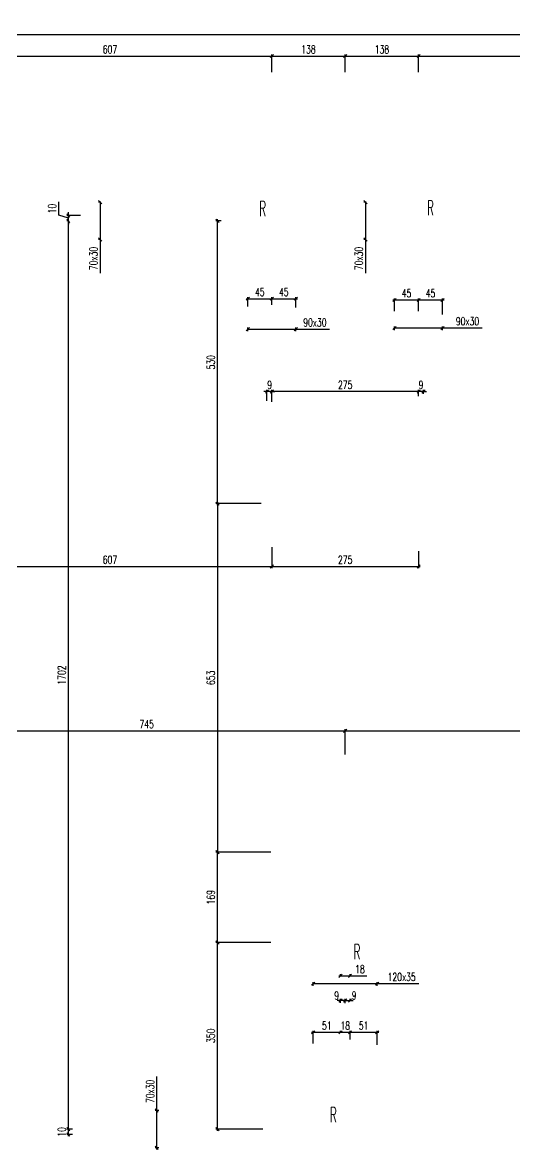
# Model space of a CAD drawing. Extents: x 307 to 786, y -197 to -94.
# Drawn here: x 354.53 to 363.76, y -119.33 to -98.21 of the extents above; entities that cross this region are included whole.
import ezdxf

# ---------------------------------------------------------------- set-up
doc = ezdxf.new("R2010")
doc.units = 0
doc.header["$LTSCALE"] = 0.5
doc.header["$MEASUREMENT"] = 0
doc.layers.get('DEFPOINTS').update_dxf_attribs({"linetype": 'CONTINUOUS'})
doc.layers.add('COTATION', color=7, linetype='CONTINUOUS')
doc.layers.add('REPERE-RAID', color=4, linetype='CONTINUOUS')
doc.styles.add('ROMANS8', font='romans.shx', dxfattribs={"width": 0.7})
doc.styles.get("Standard").update_dxf_attribs({"font": 'txt.shx'})
doc.dimstyles.new('COT50 cm', dxfattribs={"dimtxt": 0.15, "dimasz": 0.06, "dimexe": 0.03, "dimexo": 0.1, "dimgap": 0.05, "dimtad": 1, "dimdec": 0, "dimlfac": 100, "dimzin": 0, "dimdsep": 46, "dimtxsty": 'ROMANS8', "dimblk1": 'OBLIQUE', "dimblk2": 'OBLIQUE', "dimsah": 1, "dimcen": 0.03, "dimdle": 0.03, "dimclrt": 1, "dimadec": 0, "dimazin": 0, "dimtfac": 1, "dimtdec": 0, "dimtmove": 0, "dimatfit": 3, "dimfxl": 1, "dimfxlon": 1, "dimtolj": 1, "dimtzin": 0, "dimlwd": -1, "dimlwe": -1, "dimarcsym": 0})

# ---------------------------------------------------------------- blocks, each defined once
blk = doc.blocks.new('_Oblique')
at = {"layer": 'COTATION', "color": 0, "lineweight": -2}
blk.add_line((-0.5, -0.5), (0.5, 0.5), dxfattribs=at)
blk = doc.blocks.new('*D14')
at = {"layer": 'COTATION', "color": 0, "transparency": 16777216}
for p, q in [((353.106, -98.838), (359.236, -98.838)), ((353.136, -99.138), (353.136, -98.808)), ((359.206, -99.138), (359.206, -98.808))]:
    blk.add_line(p, q, dxfattribs=at)
at = {"layer": 'DEFPOINTS', "color": 0, "transparency": 16777216}
for p in [(359.206, -98.838), (353.136, -99.296), (359.206, -99.88)]:
    blk.add_point(p, dxfattribs=at)
at = {"layer": 'COTATION', "color": 0, "transparency": 16777216, "xscale": 0.06, "yscale": 0.06, "zscale": 0.06, "rotation": 180}
blk.add_blockref('_Oblique', (353.136, -98.838), dxfattribs=at)
at = {"layer": 'COTATION', "color": 0, "transparency": 16777216, "xscale": 0.06, "yscale": 0.06, "zscale": 0.06}
blk.add_blockref('_Oblique', (359.206, -98.838), dxfattribs=at)
at = {"layer": 'COTATION', "color": 1, "transparency": 16777216, "insert": (356.171, -98.713), "char_height": 0.15, "attachment_point": 5, "style": 'ROMANS8', "bg_fill": 3, "box_fill_scale": 1.25, "bg_fill_color": 256, "bg_fill_true_color": 13158600, "bg_fill_transparency": 0}
blk.add_mtext('\\A1;607', dxfattribs=at)
blk = doc.blocks.new('*D15')
at = {"layer": 'COTATION', "color": 0, "transparency": 16777216}
for p, q in [((359.176, -98.838), (360.613, -98.838)), ((359.206, -99.138), (359.206, -98.808)), ((360.583, -99.138), (360.583, -98.808))]:
    blk.add_line(p, q, dxfattribs=at)
at = {"layer": 'DEFPOINTS', "color": 0, "transparency": 16777216}
for p in [(360.583, -98.838), (359.206, -99.88), (360.583, -99.876)]:
    blk.add_point(p, dxfattribs=at)
at = {"layer": 'COTATION', "color": 0, "transparency": 16777216, "xscale": 0.06, "yscale": 0.06, "zscale": 0.06, "rotation": 180}
blk.add_blockref('_Oblique', (359.206, -98.838), dxfattribs=at)
at = {"layer": 'COTATION', "color": 0, "transparency": 16777216, "xscale": 0.06, "yscale": 0.06, "zscale": 0.06}
blk.add_blockref('_Oblique', (360.583, -98.838), dxfattribs=at)
at = {"layer": 'COTATION', "color": 1, "transparency": 16777216, "insert": (359.894, -98.713), "char_height": 0.15, "attachment_point": 5, "style": 'ROMANS8', "bg_fill": 3, "box_fill_scale": 1.25, "bg_fill_color": 256, "bg_fill_true_color": 13158600, "bg_fill_transparency": 0}
blk.add_mtext('\\A1;138', dxfattribs=at)
blk = doc.blocks.new('*D16')
at = {"layer": 'COTATION', "color": 0, "transparency": 16777216}
for p, q in [((360.553, -98.838), (361.99, -98.838)), ((360.583, -99.138), (360.583, -98.808)), ((361.96, -99.138), (361.96, -98.808))]:
    blk.add_line(p, q, dxfattribs=at)
at = {"layer": 'DEFPOINTS', "color": 0, "transparency": 16777216}
for p in [(361.96, -98.838), (360.583, -99.876), (361.96, -99.796)]:
    blk.add_point(p, dxfattribs=at)
at = {"layer": 'COTATION', "color": 0, "transparency": 16777216, "xscale": 0.06, "yscale": 0.06, "zscale": 0.06, "rotation": 180}
blk.add_blockref('_Oblique', (360.583, -98.838), dxfattribs=at)
at = {"layer": 'COTATION', "color": 0, "transparency": 16777216, "xscale": 0.06, "yscale": 0.06, "zscale": 0.06}
blk.add_blockref('_Oblique', (361.96, -98.838), dxfattribs=at)
at = {"layer": 'COTATION', "color": 1, "transparency": 16777216, "insert": (361.271, -98.713), "char_height": 0.15, "attachment_point": 5, "style": 'ROMANS8', "bg_fill": 3, "box_fill_scale": 1.25, "bg_fill_color": 256, "bg_fill_true_color": 13158600, "bg_fill_transparency": 0}
blk.add_mtext('\\A1;138', dxfattribs=at)
blk = doc.blocks.new('*D17')
at = {"layer": 'COTATION', "color": 0, "transparency": 16777216}
for p, q in [((361.93, -98.838), (368.063, -98.838)), ((361.96, -99.138), (361.96, -98.808)), ((368.033, -99.138), (368.033, -98.808))]:
    blk.add_line(p, q, dxfattribs=at)
at = {"layer": 'DEFPOINTS', "color": 0, "transparency": 16777216}
for p in [(368.033, -98.838), (368.033, -99.599), (361.96, -99.796)]:
    blk.add_point(p, dxfattribs=at)
at = {"layer": 'COTATION', "color": 0, "transparency": 16777216, "xscale": 0.06, "yscale": 0.06, "zscale": 0.06, "rotation": 180}
blk.add_blockref('_Oblique', (361.96, -98.838), dxfattribs=at)
at = {"layer": 'COTATION', "color": 0, "transparency": 16777216, "xscale": 0.06, "yscale": 0.06, "zscale": 0.06}
blk.add_blockref('_Oblique', (368.033, -98.838), dxfattribs=at)
at = {"layer": 'COTATION', "color": 1, "transparency": 16777216, "insert": (364.996, -98.713), "char_height": 0.15, "attachment_point": 5, "style": 'ROMANS8', "bg_fill": 3, "box_fill_scale": 1.25, "bg_fill_color": 256, "bg_fill_true_color": 13158600, "bg_fill_transparency": 0}
blk.add_mtext('\\A1;607', dxfattribs=at)
blk = doc.blocks.new('*D40')
at = {"layer": 'COTATION', "color": 0, "transparency": 16777216}
for p, q in [((359.188, -115.452), (358.158, -115.452)), ((358.188, -118.982), (358.188, -115.422)), ((359.038, -118.952), (358.158, -118.952))]:
    blk.add_line(p, q, dxfattribs=at)
at = {"layer": 'DEFPOINTS', "color": 0, "transparency": 16777216}
for p in [(358.188, -115.452), (360.039, -115.452), (359.138, -118.952)]:
    blk.add_point(p, dxfattribs=at)
at = {"layer": 'COTATION', "color": 0, "transparency": 16777216, "xscale": 0.06, "yscale": 0.06, "zscale": 0.06}
for p, rotation in [((358.188, -115.452), 90), ((358.188, -118.952), 270)]:
    blk.add_blockref('_Oblique', p, dxfattribs=dict(at, rotation=rotation))
at = {"layer": 'COTATION', "color": 1, "transparency": 16777216, "insert": (358.063, -117.202), "char_height": 0.15, "attachment_point": 5, "rotation": 90, "style": 'ROMANS8'}
blk.add_mtext('\\A1;350', dxfattribs=at)
blk = doc.blocks.new('*D41')
at = {"layer": 'COTATION', "color": 0, "transparency": 16777216}
for p, q in [((359.096, -113.758), (358.158, -113.758)), ((358.188, -115.482), (358.188, -113.728)), ((359.188, -115.452), (358.158, -115.452))]:
    blk.add_line(p, q, dxfattribs=at)
at = {"layer": 'DEFPOINTS', "color": 0, "transparency": 16777216}
for p in [(358.188, -113.758), (359.196, -113.758), (360.039, -115.452)]:
    blk.add_point(p, dxfattribs=at)
at = {"layer": 'COTATION', "color": 0, "transparency": 16777216, "xscale": 0.06, "yscale": 0.06, "zscale": 0.06}
for p, rotation in [((358.188, -113.758), 90), ((358.188, -115.452), 270)]:
    blk.add_blockref('_Oblique', p, dxfattribs=dict(at, rotation=rotation))
at = {"layer": 'COTATION', "color": 1, "transparency": 16777216, "insert": (358.063, -114.605), "char_height": 0.15, "attachment_point": 5, "rotation": 90, "style": 'ROMANS8'}
blk.add_mtext('\\A1;169', dxfattribs=at)
blk = doc.blocks.new('*D42')
at = {"layer": 'COTATION', "color": 0, "transparency": 16777216}
for p, q in [((358.257, -101.927), (358.158, -101.927)), ((358.188, -107.257), (358.188, -101.897)), ((359.006, -107.227), (358.158, -107.227))]:
    blk.add_line(p, q, dxfattribs=at)
at = {"layer": 'DEFPOINTS', "color": 0, "transparency": 16777216}
for p in [(358.188, -101.927), (358.357, -101.927), (359.106, -107.227)]:
    blk.add_point(p, dxfattribs=at)
at = {"layer": 'COTATION', "color": 0, "transparency": 16777216, "xscale": 0.06, "yscale": 0.06, "zscale": 0.06}
for p, rotation in [((358.188, -101.927), 90), ((358.188, -107.227), 270)]:
    blk.add_blockref('_Oblique', p, dxfattribs=dict(at, rotation=rotation))
at = {"layer": 'COTATION', "color": 1, "transparency": 16777216, "insert": (358.063, -104.577), "char_height": 0.15, "attachment_point": 5, "rotation": 90, "style": 'ROMANS8'}
blk.add_mtext('\\A1;530', dxfattribs=at)
blk = doc.blocks.new('*D155')
at = {"layer": 'COTATION', "color": 0, "transparency": 16777216}
for p, q in [((358.846, -107.227), (358.158, -107.227)), ((358.188, -107.197), (358.188, -113.788)), ((359.188, -113.758), (358.158, -113.758))]:
    blk.add_line(p, q, dxfattribs=at)
at = {"layer": 'DEFPOINTS', "color": 0, "transparency": 16777216}
for p in [(358.946, -107.227), (358.188, -113.758), (360.458, -113.758)]:
    blk.add_point(p, dxfattribs=at)
at = {"layer": 'COTATION', "color": 0, "transparency": 16777216, "xscale": 0.06, "yscale": 0.06, "zscale": 0.06}
for p, rotation in [((358.188, -107.227), 90), ((358.188, -113.758), 270)]:
    blk.add_blockref('_Oblique', p, dxfattribs=dict(at, rotation=rotation))
at = {"layer": 'COTATION', "color": 1, "transparency": 16777216, "insert": (358.063, -110.493), "char_height": 0.15, "attachment_point": 5, "rotation": 90, "style": 'ROMANS8'}
blk.add_mtext('\\A1;653', dxfattribs=at)
blk = doc.blocks.new('*D157')
at = {"layer": 'COTATION', "color": 0, "transparency": 16777216}
for p, q in [((359.983, -116.264), (359.983, -116.194)), ((359.983, -116.224), (361.213, -116.224)), ((361.183, -116.264), (361.183, -116.194)), ((361.183, -116.224), (361.961, -116.224))]:
    blk.add_line(p, q, dxfattribs=at)
at = {"layer": 'DEFPOINTS', "color": 0, "transparency": 16777216}
for p in [(359.983, -116.224), (361.183, -116.573), (359.983, -116.713)]:
    blk.add_point(p, dxfattribs=at)
at = {"layer": 'COTATION', "color": 0, "transparency": 16777216, "xscale": 0.06, "yscale": 0.06, "zscale": 0.06, "rotation": 180}
blk.add_blockref('_Oblique', (359.983, -116.224), dxfattribs=at)
at = {"layer": 'COTATION', "color": 0, "transparency": 16777216, "xscale": 0.06, "yscale": 0.06, "zscale": 0.06}
blk.add_blockref('_Oblique', (361.183, -116.224), dxfattribs=at)
at = {"layer": 'COTATION', "color": 1, "transparency": 16777216, "insert": (361.641, -116.099), "char_height": 0.15, "attachment_point": 5, "style": 'ROMANS8'}
blk.add_mtext('\\A1;120x35', dxfattribs=at)
blk = doc.blocks.new('*D156')
at = {"layer": 'COTATION', "color": 0, "transparency": 16777216}
for p, q in [((360.463, -116.078), (360.673, -116.078)), ((360.493, -116.078), (360.493, -116.048)), ((360.673, -116.078), (360.673, -116.048)), ((360.673, -116.078), (360.988, -116.078))]:
    blk.add_line(p, q, dxfattribs=at)
at = {"layer": 'DEFPOINTS', "color": 0, "transparency": 16777216}
for p in [(360.493, -116.089), (360.673, -116.078), (360.673, -116.089)]:
    blk.add_point(p, dxfattribs=at)
at = {"layer": 'COTATION', "color": 0, "transparency": 16777216, "xscale": 0.06, "yscale": 0.06, "zscale": 0.06, "rotation": 180}
blk.add_blockref('_Oblique', (360.493, -116.078), dxfattribs=at)
at = {"layer": 'COTATION', "color": 0, "transparency": 16777216, "xscale": 0.06, "yscale": 0.06, "zscale": 0.06}
blk.add_blockref('_Oblique', (360.673, -116.078), dxfattribs=at)
at = {"layer": 'COTATION', "color": 1, "transparency": 16777216, "insert": (360.86, -115.953), "char_height": 0.15, "attachment_point": 5, "style": 'ROMANS8'}
blk.add_mtext('\\A1;18', dxfattribs=at)
blk = doc.blocks.new('*D158')
at = {"layer": 'COTATION', "color": 0, "transparency": 16777216}
for p, q in [((357.048, -118.602), (357.048, -117.967)), ((357.088, -118.602), (357.018, -118.602)), ((357.048, -119.332), (357.048, -118.602)), ((357.088, -119.302), (357.018, -119.302))]:
    blk.add_line(p, q, dxfattribs=at)
at = {"layer": 'DEFPOINTS', "color": 0, "transparency": 16777216}
for p in [(357.048, -118.602), (357.481, -118.602), (357.492, -119.302)]:
    blk.add_point(p, dxfattribs=at)
at = {"layer": 'COTATION', "color": 0, "transparency": 16777216, "xscale": 0.06, "yscale": 0.06, "zscale": 0.06}
for p, rotation in [((357.048, -118.602), 90), ((357.048, -119.302), 270)]:
    blk.add_blockref('_Oblique', p, dxfattribs=dict(at, rotation=rotation))
at = {"layer": 'COTATION', "color": 1, "transparency": 16777216, "insert": (356.923, -118.244), "char_height": 0.15, "attachment_point": 5, "rotation": 90, "style": 'ROMANS8'}
blk.add_mtext('\\A1;70x30', dxfattribs=at)
blk = doc.blocks.new('*D185')
at = {"layer": 'COTATION', "color": 0, "transparency": 16777216}
for p, q in [((361.96, -105.127), (361.9, -105.127)), ((361.96, -105.215), (361.96, -105.097)), ((362.05, -105.127), (361.96, -105.127)), ((362.05, -105.171), (362.05, -105.097)), ((362.05, -105.127), (362.11, -105.127))]:
    blk.add_line(p, q, dxfattribs=at)
at = {"layer": 'DEFPOINTS', "color": 0, "transparency": 16777216}
for p in [(361.96, -105.127), (361.96, -105.315), (362.05, -105.271)]:
    blk.add_point(p, dxfattribs=at)
at = {"layer": 'COTATION', "color": 0, "transparency": 16777216, "xscale": 0.06, "yscale": 0.06, "zscale": 0.06}
blk.add_blockref('_Oblique', (361.96, -105.127), dxfattribs=at)
at = {"layer": 'COTATION', "color": 0, "transparency": 16777216, "xscale": 0.06, "yscale": 0.06, "zscale": 0.06, "rotation": 180}
blk.add_blockref('_Oblique', (362.05, -105.127), dxfattribs=at)
at = {"layer": 'COTATION', "color": 1, "transparency": 16777216, "insert": (362.005, -105.002), "char_height": 0.15, "attachment_point": 5, "style": 'ROMANS8'}
blk.add_mtext('\\A1;9', dxfattribs=at)
blk = doc.blocks.new('*D186')
at = {"layer": 'COTATION', "color": 0, "transparency": 16777216}
for p, q in [((361.99, -105.127), (359.176, -105.127)), ((359.206, -105.316), (359.206, -105.097)), ((361.96, -105.215), (361.96, -105.097))]:
    blk.add_line(p, q, dxfattribs=at)
at = {"layer": 'DEFPOINTS', "color": 0, "transparency": 16777216}
for p in [(359.206, -105.127), (361.96, -105.315), (359.206, -105.416)]:
    blk.add_point(p, dxfattribs=at)
at = {"layer": 'COTATION', "color": 0, "transparency": 16777216, "xscale": 0.06, "yscale": 0.06, "zscale": 0.06, "rotation": 180}
blk.add_blockref('_Oblique', (359.206, -105.127), dxfattribs=at)
at = {"layer": 'COTATION', "color": 0, "transparency": 16777216, "xscale": 0.06, "yscale": 0.06, "zscale": 0.06}
blk.add_blockref('_Oblique', (361.96, -105.127), dxfattribs=at)
at = {"layer": 'COTATION', "color": 1, "transparency": 16777216, "insert": (360.583, -105.002), "char_height": 0.15, "attachment_point": 5, "style": 'ROMANS8'}
blk.add_mtext('\\A1;275', dxfattribs=at)
blk = doc.blocks.new('*D187')
at = {"layer": 'COTATION', "color": 0, "transparency": 16777216}
for p, q in [((359.116, -105.127), (359.056, -105.127)), ((359.116, -105.3), (359.116, -105.097)), ((359.206, -105.127), (359.116, -105.127)), ((359.206, -105.3), (359.206, -105.097)), ((359.206, -105.127), (359.266, -105.127))]:
    blk.add_line(p, q, dxfattribs=at)
at = {"layer": 'DEFPOINTS', "color": 0, "transparency": 16777216}
for p in [(359.116, -105.127), (359.116, -105.4), (359.206, -105.4)]:
    blk.add_point(p, dxfattribs=at)
at = {"layer": 'COTATION', "color": 0, "transparency": 16777216, "xscale": 0.06, "yscale": 0.06, "zscale": 0.06}
blk.add_blockref('_Oblique', (359.116, -105.127), dxfattribs=at)
at = {"layer": 'COTATION', "color": 0, "transparency": 16777216, "xscale": 0.06, "yscale": 0.06, "zscale": 0.06, "rotation": 180}
blk.add_blockref('_Oblique', (359.206, -105.127), dxfattribs=at)
at = {"layer": 'COTATION', "color": 1, "transparency": 16777216, "insert": (359.166, -105.002), "char_height": 0.15, "attachment_point": 5, "style": 'ROMANS8'}
blk.add_mtext('\\A1;9', dxfattribs=at)
blk = doc.blocks.new('*D254')
at = {"layer": 'COTATION', "color": 0, "transparency": 16777216}
for p, q in [((360.493, -116.541), (360.433, -116.541)), ((360.493, -116.582), (360.493, -116.511)), ((360.583, -116.541), (360.493, -116.541)), ((360.583, -116.591), (360.583, -116.511)), ((360.583, -116.541), (360.643, -116.541))]:
    blk.add_line(p, q, dxfattribs=at)
at = {"layer": 'DEFPOINTS', "color": 0, "transparency": 16777216}
for p in [(360.493, -116.541), (360.493, -116.682), (360.583, -116.691)]:
    blk.add_point(p, dxfattribs=at)
at = {"layer": 'COTATION', "color": 0, "transparency": 16777216, "xscale": 0.06, "yscale": 0.06, "zscale": 0.06}
blk.add_blockref('_Oblique', (360.493, -116.541), dxfattribs=at)
at = {"layer": 'COTATION', "color": 0, "transparency": 16777216, "xscale": 0.06, "yscale": 0.06, "zscale": 0.06, "rotation": 180}
blk.add_blockref('_Oblique', (360.583, -116.541), dxfattribs=at)
at = {"layer": 'COTATION', "color": 1, "transparency": 16777216, "insert": (360.422, -116.447), "char_height": 0.15, "attachment_point": 5, "style": 'ROMANS8'}
blk.add_mtext('\\A1;9', dxfattribs=at)
blk = doc.blocks.new('*D255')
at = {"layer": 'COTATION', "color": 0, "transparency": 16777216}
for p, q in [((360.583, -116.541), (360.523, -116.541)), ((360.583, -116.591), (360.583, -116.511)), ((360.583, -116.541), (360.673, -116.541)), ((360.673, -116.541), (360.673, -116.511)), ((360.673, -116.541), (360.733, -116.541))]:
    blk.add_line(p, q, dxfattribs=at)
at = {"layer": 'DEFPOINTS', "color": 0, "transparency": 16777216}
for p in [(360.673, -116.541), (360.583, -116.691), (360.673, -116.615)]:
    blk.add_point(p, dxfattribs=at)
at = {"layer": 'COTATION', "color": 0, "transparency": 16777216, "xscale": 0.06, "yscale": 0.06, "zscale": 0.06}
blk.add_blockref('_Oblique', (360.583, -116.541), dxfattribs=at)
at = {"layer": 'COTATION', "color": 0, "transparency": 16777216, "xscale": 0.06, "yscale": 0.06, "zscale": 0.06, "rotation": 180}
blk.add_blockref('_Oblique', (360.673, -116.541), dxfattribs=at)
at = {"layer": 'COTATION', "color": 1, "transparency": 16777216, "insert": (360.75, -116.445), "char_height": 0.15, "attachment_point": 5, "style": 'ROMANS8'}
blk.add_mtext('\\A1;9', dxfattribs=at)
blk = doc.blocks.new('*D310')
at = {"layer": 'COTATION', "color": 0, "transparency": 16777216}
for p, q in [((359.953, -117.136), (360.523, -117.136)), ((359.983, -117.343), (359.983, -117.106)), ((360.493, -117.136), (360.493, -117.106))]:
    blk.add_line(p, q, dxfattribs=at)
at = {"layer": 'DEFPOINTS', "color": 0, "transparency": 16777216}
for p in [(360.493, -117.136), (360.493, -117.235), (359.983, -117.443)]:
    blk.add_point(p, dxfattribs=at)
at = {"layer": 'COTATION', "color": 0, "transparency": 16777216, "xscale": 0.06, "yscale": 0.06, "zscale": 0.06, "rotation": 180}
blk.add_blockref('_Oblique', (359.983, -117.136), dxfattribs=at)
at = {"layer": 'COTATION', "color": 0, "transparency": 16777216, "xscale": 0.06, "yscale": 0.06, "zscale": 0.06}
blk.add_blockref('_Oblique', (360.493, -117.136), dxfattribs=at)
at = {"layer": 'COTATION', "color": 1, "transparency": 16777216, "insert": (360.238, -117.011), "char_height": 0.15, "attachment_point": 5, "style": 'ROMANS8'}
blk.add_mtext('\\A1;51', dxfattribs=at)
blk = doc.blocks.new('*D311')
at = {"layer": 'COTATION', "color": 0, "transparency": 16777216}
for p, q in [((360.463, -117.136), (360.703, -117.136)), ((360.493, -117.136), (360.493, -117.106)), ((360.673, -117.274), (360.673, -117.106))]:
    blk.add_line(p, q, dxfattribs=at)
at = {"layer": 'DEFPOINTS', "color": 0, "transparency": 16777216}
for p in [(360.673, -117.136), (360.493, -117.235), (360.673, -117.374)]:
    blk.add_point(p, dxfattribs=at)
at = {"layer": 'COTATION', "color": 0, "transparency": 16777216, "xscale": 0.06, "yscale": 0.06, "zscale": 0.06, "rotation": 180}
blk.add_blockref('_Oblique', (360.493, -117.136), dxfattribs=at)
at = {"layer": 'COTATION', "color": 0, "transparency": 16777216, "xscale": 0.06, "yscale": 0.06, "zscale": 0.06}
blk.add_blockref('_Oblique', (360.673, -117.136), dxfattribs=at)
at = {"layer": 'COTATION', "color": 1, "transparency": 16777216, "insert": (360.583, -117.011), "char_height": 0.15, "attachment_point": 5, "style": 'ROMANS8'}
blk.add_mtext('\\A1;18', dxfattribs=at)
blk = doc.blocks.new('*D312')
at = {"layer": 'COTATION', "color": 0, "transparency": 16777216}
for p, q in [((360.643, -117.136), (361.213, -117.136)), ((360.673, -117.274), (360.673, -117.106)), ((361.183, -117.368), (361.183, -117.106))]:
    blk.add_line(p, q, dxfattribs=at)
at = {"layer": 'DEFPOINTS', "color": 0, "transparency": 16777216}
for p in [(361.183, -117.136), (360.673, -117.374), (361.183, -117.468)]:
    blk.add_point(p, dxfattribs=at)
at = {"layer": 'COTATION', "color": 0, "transparency": 16777216, "xscale": 0.06, "yscale": 0.06, "zscale": 0.06, "rotation": 180}
blk.add_blockref('_Oblique', (360.673, -117.136), dxfattribs=at)
at = {"layer": 'COTATION', "color": 0, "transparency": 16777216, "xscale": 0.06, "yscale": 0.06, "zscale": 0.06}
blk.add_blockref('_Oblique', (361.183, -117.136), dxfattribs=at)
at = {"layer": 'COTATION', "color": 1, "transparency": 16777216, "insert": (360.928, -117.011), "char_height": 0.15, "attachment_point": 5, "style": 'ROMANS8'}
blk.add_mtext('\\A1;51', dxfattribs=at)
blk = doc.blocks.new('*D409')
at = {"layer": 'COTATION', "color": 0, "transparency": 16777216}
for p, q in [((355.998, -101.575), (355.957, -101.575)), ((355.987, -101.575), (355.987, -102.305)), ((355.998, -102.275), (355.957, -102.275)), ((355.987, -102.275), (355.987, -102.91))]:
    blk.add_line(p, q, dxfattribs=at)
at = {"layer": 'DEFPOINTS', "color": 0, "transparency": 16777216}
for p in [(355.987, -101.575), (356.098, -101.575), (356.098, -102.275)]:
    blk.add_point(p, dxfattribs=at)
at = {"layer": 'COTATION', "color": 0, "transparency": 16777216, "xscale": 0.06, "yscale": 0.06, "zscale": 0.06}
for p, rotation in [((355.987, -101.575), 90), ((355.987, -102.275), 270)]:
    blk.add_blockref('_Oblique', p, dxfattribs=dict(at, rotation=rotation))
at = {"layer": 'COTATION', "color": 1, "transparency": 16777216, "insert": (355.862, -102.633), "char_height": 0.15, "attachment_point": 5, "rotation": 90, "style": 'ROMANS8'}
blk.add_mtext('\\A1;70x30', dxfattribs=at)
blk = doc.blocks.new('*D410')
at = {"layer": 'COTATION', "color": 0, "transparency": 16777216}
for p, q in [((360.974, -101.575), (360.933, -101.575)), ((360.963, -101.575), (360.963, -102.305)), ((360.974, -102.275), (360.933, -102.275)), ((360.963, -102.275), (360.963, -102.91))]:
    blk.add_line(p, q, dxfattribs=at)
at = {"layer": 'DEFPOINTS', "color": 0, "transparency": 16777216}
for p in [(360.963, -101.575), (361.074, -101.575), (361.074, -102.275)]:
    blk.add_point(p, dxfattribs=at)
at = {"layer": 'COTATION', "color": 0, "transparency": 16777216, "xscale": 0.06, "yscale": 0.06, "zscale": 0.06}
for p, rotation in [((360.963, -101.575), 90), ((360.963, -102.275), 270)]:
    blk.add_blockref('_Oblique', p, dxfattribs=dict(at, rotation=rotation))
at = {"layer": 'COTATION', "color": 1, "transparency": 16777216, "insert": (360.838, -102.633), "char_height": 0.15, "attachment_point": 5, "rotation": 90, "style": 'ROMANS8'}
blk.add_mtext('\\A1;70x30', dxfattribs=at)
blk = doc.blocks.new('*D414')
at = {"layer": 'COTATION', "color": 0, "transparency": 16777216}
for p, q in [((358.756, -103.997), (358.756, -103.927)), ((358.756, -103.957), (359.686, -103.957)), ((359.656, -103.997), (359.656, -103.927)), ((359.656, -103.957), (360.291, -103.957))]:
    blk.add_line(p, q, dxfattribs=at)
at = {"layer": 'DEFPOINTS', "color": 0, "transparency": 16777216}
for p in [(358.756, -103.957), (358.756, -104.249), (359.656, -104.238)]:
    blk.add_point(p, dxfattribs=at)
at = {"layer": 'COTATION', "color": 0, "transparency": 16777216, "xscale": 0.06, "yscale": 0.06, "zscale": 0.06, "rotation": 180}
blk.add_blockref('_Oblique', (358.756, -103.957), dxfattribs=at)
at = {"layer": 'COTATION', "color": 0, "transparency": 16777216, "xscale": 0.06, "yscale": 0.06, "zscale": 0.06}
blk.add_blockref('_Oblique', (359.656, -103.957), dxfattribs=at)
at = {"layer": 'COTATION', "color": 1, "transparency": 16777216, "insert": (360.014, -103.832), "char_height": 0.15, "attachment_point": 5, "style": 'ROMANS8'}
blk.add_mtext('\\A1;90x30', dxfattribs=at)
blk = doc.blocks.new('*D415')
at = {"layer": 'COTATION', "color": 0, "transparency": 16777216}
for p, q in [((361.509, -103.974), (361.509, -103.904)), ((362.409, -103.974), (362.409, -103.904)), ((361.509, -103.934), (362.439, -103.934)), ((362.409, -103.934), (363.154, -103.934))]:
    blk.add_line(p, q, dxfattribs=at)
at = {"layer": 'DEFPOINTS', "color": 0, "transparency": 16777216}
for p in [(361.509, -103.934), (361.509, -104.29), (362.409, -104.272)]:
    blk.add_point(p, dxfattribs=at)
at = {"layer": 'COTATION', "color": 0, "transparency": 16777216, "xscale": 0.06, "yscale": 0.06, "zscale": 0.06, "rotation": 180}
blk.add_blockref('_Oblique', (361.509, -103.934), dxfattribs=at)
at = {"layer": 'COTATION', "color": 0, "transparency": 16777216, "xscale": 0.06, "yscale": 0.06, "zscale": 0.06}
blk.add_blockref('_Oblique', (362.409, -103.934), dxfattribs=at)
at = {"layer": 'COTATION', "color": 1, "transparency": 16777216, "insert": (362.876, -103.809), "char_height": 0.15, "attachment_point": 5, "style": 'ROMANS8'}
blk.add_mtext('\\A1;90x30', dxfattribs=at)
blk = doc.blocks.new('*D416')
at = {"layer": 'COTATION', "color": 0, "transparency": 16777216}
for p, q in [((361.479, -103.41), (361.99, -103.41)), ((361.509, -103.622), (361.509, -103.38)), ((361.96, -103.622), (361.96, -103.38))]:
    blk.add_line(p, q, dxfattribs=at)
at = {"layer": 'DEFPOINTS', "color": 0, "transparency": 16777216}
for p in [(361.96, -103.41), (361.509, -103.722), (361.96, -103.722)]:
    blk.add_point(p, dxfattribs=at)
at = {"layer": 'COTATION', "color": 0, "transparency": 16777216, "xscale": 0.06, "yscale": 0.06, "zscale": 0.06, "rotation": 180}
blk.add_blockref('_Oblique', (361.509, -103.41), dxfattribs=at)
at = {"layer": 'COTATION', "color": 0, "transparency": 16777216, "xscale": 0.06, "yscale": 0.06, "zscale": 0.06}
blk.add_blockref('_Oblique', (361.96, -103.41), dxfattribs=at)
at = {"layer": 'COTATION', "color": 1, "transparency": 16777216, "insert": (361.734, -103.285), "char_height": 0.15, "attachment_point": 5, "style": 'ROMANS8'}
blk.add_mtext('\\A1;45', dxfattribs=at)
blk = doc.blocks.new('*D417')
at = {"layer": 'COTATION', "color": 0, "transparency": 16777216}
for p, q in [((361.93, -103.41), (362.439, -103.41)), ((361.96, -103.622), (361.96, -103.38)), ((362.409, -103.684), (362.409, -103.38))]:
    blk.add_line(p, q, dxfattribs=at)
at = {"layer": 'DEFPOINTS', "color": 0, "transparency": 16777216}
for p in [(362.409, -103.41), (361.96, -103.722), (362.409, -103.784)]:
    blk.add_point(p, dxfattribs=at)
at = {"layer": 'COTATION', "color": 0, "transparency": 16777216, "xscale": 0.06, "yscale": 0.06, "zscale": 0.06, "rotation": 180}
blk.add_blockref('_Oblique', (361.96, -103.41), dxfattribs=at)
at = {"layer": 'COTATION', "color": 0, "transparency": 16777216, "xscale": 0.06, "yscale": 0.06, "zscale": 0.06}
blk.add_blockref('_Oblique', (362.409, -103.41), dxfattribs=at)
at = {"layer": 'COTATION', "color": 1, "transparency": 16777216, "insert": (362.184, -103.285), "char_height": 0.15, "attachment_point": 5, "style": 'ROMANS8'}
blk.add_mtext('\\A1;45', dxfattribs=at)
blk = doc.blocks.new('*D412')
at = {"layer": 'COTATION', "color": 0, "transparency": 16777216}
for p, q in [((358.726, -103.386), (359.236, -103.386)), ((358.756, -103.534), (358.756, -103.356)), ((359.206, -103.504), (359.206, -103.356))]:
    blk.add_line(p, q, dxfattribs=at)
at = {"layer": 'DEFPOINTS', "color": 0, "transparency": 16777216}
for p in [(359.206, -103.386), (358.756, -103.634), (359.206, -103.604)]:
    blk.add_point(p, dxfattribs=at)
at = {"layer": 'COTATION', "color": 0, "transparency": 16777216, "xscale": 0.06, "yscale": 0.06, "zscale": 0.06, "rotation": 180}
blk.add_blockref('_Oblique', (358.756, -103.386), dxfattribs=at)
at = {"layer": 'COTATION', "color": 0, "transparency": 16777216, "xscale": 0.06, "yscale": 0.06, "zscale": 0.06}
blk.add_blockref('_Oblique', (359.206, -103.386), dxfattribs=at)
at = {"layer": 'COTATION', "color": 1, "transparency": 16777216, "insert": (358.981, -103.261), "char_height": 0.15, "attachment_point": 5, "style": 'ROMANS8'}
blk.add_mtext('\\A1;45', dxfattribs=at)
blk = doc.blocks.new('*D413')
at = {"layer": 'COTATION', "color": 0, "transparency": 16777216}
for p, q in [((359.176, -103.386), (359.686, -103.386)), ((359.206, -103.504), (359.206, -103.356)), ((359.656, -103.554), (359.656, -103.356))]:
    blk.add_line(p, q, dxfattribs=at)
at = {"layer": 'DEFPOINTS', "color": 0, "transparency": 16777216}
for p in [(359.656, -103.386), (359.206, -103.604), (359.656, -103.654)]:
    blk.add_point(p, dxfattribs=at)
at = {"layer": 'COTATION', "color": 0, "transparency": 16777216, "xscale": 0.06, "yscale": 0.06, "zscale": 0.06, "rotation": 180}
blk.add_blockref('_Oblique', (359.206, -103.386), dxfattribs=at)
at = {"layer": 'COTATION', "color": 0, "transparency": 16777216, "xscale": 0.06, "yscale": 0.06, "zscale": 0.06}
blk.add_blockref('_Oblique', (359.656, -103.386), dxfattribs=at)
at = {"layer": 'COTATION', "color": 1, "transparency": 16777216, "insert": (359.431, -103.261), "char_height": 0.15, "attachment_point": 5, "style": 'ROMANS8'}
blk.add_mtext('\\A1;45', dxfattribs=at)
blk = doc.blocks.new('*D461')
at = {"layer": 'COTATION', "color": 0, "linetype": 'ByBlock', "transparency": 16777216}
for p, q in [((359.206, -108.046), (359.206, -108.435)), ((353.136, -108.175), (353.136, -108.435)), ((353.106, -108.405), (359.236, -108.405))]:
    blk.add_line(p, q, dxfattribs=at)
at = {"layer": 'DEFPOINTS', "color": 0, "linetype": 'ByBlock', "transparency": 16777216}
for p in [(353.136, -108.075), (359.206, -107.946), (359.206, -108.405)]:
    blk.add_point(p, dxfattribs=at)
at = {"layer": 'COTATION', "color": 0, "linetype": 'ByBlock', "transparency": 16777216, "xscale": 0.06, "yscale": 0.06, "zscale": 0.06, "rotation": 180}
blk.add_blockref('_Oblique', (353.136, -108.405), dxfattribs=at)
at = {"layer": 'COTATION', "color": 0, "linetype": 'ByBlock', "transparency": 16777216, "xscale": 0.06, "yscale": 0.06, "zscale": 0.06}
blk.add_blockref('_Oblique', (359.206, -108.405), dxfattribs=at)
at = {"layer": 'COTATION', "color": 1, "linetype": 'ByBlock', "transparency": 16777216, "insert": (356.171, -108.28), "char_height": 0.15, "attachment_point": 5, "style": 'ROMANS8'}
blk.add_mtext('\\A1;607', dxfattribs=at)
blk = doc.blocks.new('*D462')
at = {"layer": 'COTATION', "color": 0, "linetype": 'ByBlock', "transparency": 16777216}
for p, q in [((359.206, -108.046), (359.206, -108.435)), ((361.96, -108.119), (361.96, -108.435)), ((359.176, -108.405), (361.99, -108.405))]:
    blk.add_line(p, q, dxfattribs=at)
at = {"layer": 'DEFPOINTS', "color": 0, "linetype": 'ByBlock', "transparency": 16777216}
for p in [(359.206, -107.946), (361.96, -108.019), (361.96, -108.405)]:
    blk.add_point(p, dxfattribs=at)
at = {"layer": 'COTATION', "color": 0, "linetype": 'ByBlock', "transparency": 16777216, "xscale": 0.06, "yscale": 0.06, "zscale": 0.06, "rotation": 180}
blk.add_blockref('_Oblique', (359.206, -108.405), dxfattribs=at)
at = {"layer": 'COTATION', "color": 0, "linetype": 'ByBlock', "transparency": 16777216, "xscale": 0.06, "yscale": 0.06, "zscale": 0.06}
blk.add_blockref('_Oblique', (361.96, -108.405), dxfattribs=at)
at = {"layer": 'COTATION', "color": 1, "linetype": 'ByBlock', "transparency": 16777216, "insert": (360.583, -108.28), "char_height": 0.15, "attachment_point": 5, "style": 'ROMANS8'}
blk.add_mtext('\\A1;275', dxfattribs=at)
blk = doc.blocks.new('*D470')
at = {"layer": 'COTATION', "color": 0, "linetype": 'ByBlock', "transparency": 16777216}
for p, q in [((353.106, -111.487), (360.613, -111.487)), ((353.136, -111.542), (353.136, -111.457)), ((360.583, -111.927), (360.583, -111.457))]:
    blk.add_line(p, q, dxfattribs=at)
at = {"layer": 'DEFPOINTS', "color": 0, "linetype": 'ByBlock', "transparency": 16777216}
for p in [(360.583, -111.487), (353.136, -111.642), (360.583, -112.027)]:
    blk.add_point(p, dxfattribs=at)
at = {"layer": 'COTATION', "color": 0, "linetype": 'ByBlock', "transparency": 16777216, "xscale": 0.06, "yscale": 0.06, "zscale": 0.06, "rotation": 180}
blk.add_blockref('_Oblique', (353.136, -111.487), dxfattribs=at)
at = {"layer": 'COTATION', "color": 0, "linetype": 'ByBlock', "transparency": 16777216, "xscale": 0.06, "yscale": 0.06, "zscale": 0.06}
blk.add_blockref('_Oblique', (360.583, -111.487), dxfattribs=at)
at = {"layer": 'COTATION', "color": 1, "linetype": 'ByBlock', "transparency": 16777216, "insert": (356.859, -111.362), "char_height": 0.15, "attachment_point": 5, "style": 'ROMANS8'}
blk.add_mtext('\\A1;745', dxfattribs=at)
blk = doc.blocks.new('*D471')
at = {"layer": 'COTATION', "color": 0, "linetype": 'ByBlock', "transparency": 16777216}
for p, q in [((360.553, -111.487), (368.063, -111.487)), ((360.583, -111.927), (360.583, -111.457)), ((368.033, -112.487), (368.033, -111.457))]:
    blk.add_line(p, q, dxfattribs=at)
at = {"layer": 'DEFPOINTS', "color": 0, "linetype": 'ByBlock', "transparency": 16777216}
for p in [(368.033, -111.487), (360.583, -112.027), (368.033, -113.041)]:
    blk.add_point(p, dxfattribs=at)
at = {"layer": 'COTATION', "color": 0, "linetype": 'ByBlock', "transparency": 16777216, "xscale": 0.06, "yscale": 0.06, "zscale": 0.06, "rotation": 180}
blk.add_blockref('_Oblique', (360.583, -111.487), dxfattribs=at)
at = {"layer": 'COTATION', "color": 0, "linetype": 'ByBlock', "transparency": 16777216, "xscale": 0.06, "yscale": 0.06, "zscale": 0.06}
blk.add_blockref('_Oblique', (368.033, -111.487), dxfattribs=at)
at = {"layer": 'COTATION', "color": 1, "linetype": 'ByBlock', "transparency": 16777216, "insert": (364.308, -111.362), "char_height": 0.15, "attachment_point": 5, "style": 'ROMANS8'}
blk.add_mtext('\\A1;745', dxfattribs=at)
blk = doc.blocks.new('*D717')
at = {"layer": 'COTATION', "color": 0, "transparency": 16777216}
for p, q in [((353.236, -99.433), (353.236, -98.403)), ((375.033, -98.526), (375.033, -98.403)), ((353.206, -98.433), (375.063, -98.433))]:
    blk.add_line(p, q, dxfattribs=at)
at = {"layer": 'DEFPOINTS', "color": 0, "transparency": 16777216}
for p in [(375.033, -98.433), (375.033, -98.626), (353.236, -99.617)]:
    blk.add_point(p, dxfattribs=at)
at = {"layer": 'COTATION', "color": 0, "transparency": 16777216, "xscale": 0.06, "yscale": 0.06, "zscale": 0.06, "rotation": 180}
blk.add_blockref('_Oblique', (353.236, -98.433), dxfattribs=at)
at = {"layer": 'COTATION', "color": 0, "transparency": 16777216, "xscale": 0.06, "yscale": 0.06, "zscale": 0.06}
blk.add_blockref('_Oblique', (375.033, -98.433), dxfattribs=at)
at = {"layer": 'COTATION', "color": 1, "transparency": 16777216, "insert": (364.134, -98.308), "char_height": 0.15, "attachment_point": 5, "style": 'ROMANS8'}
blk.add_mtext('\\A1;2180', dxfattribs=at)
blk = doc.blocks.new('*D724')
at = {"layer": 'COTATION', "color": 0, "transparency": 16777216}
for p, q in [((355.467, -118.952), (355.361, -118.952)), ((355.467, -119.052), (355.361, -119.052)), ((355.391, -119.082), (355.391, -118.922))]:
    blk.add_line(p, q, dxfattribs=at)
at = {"layer": 'DEFPOINTS', "color": 0, "transparency": 16777216}
for p in [(355.391, -118.952), (355.567, -118.952), (355.567, -119.052)]:
    blk.add_point(p, dxfattribs=at)
at = {"layer": 'COTATION', "color": 0, "transparency": 16777216, "xscale": 0.06, "yscale": 0.06, "zscale": 0.06}
for p, rotation in [((355.391, -118.952), 90), ((355.391, -119.052), 270)]:
    blk.add_blockref('_Oblique', p, dxfattribs=dict(at, rotation=rotation))
at = {"layer": 'COTATION', "color": 1, "transparency": 16777216, "insert": (355.266, -119.002), "char_height": 0.15, "attachment_point": 5, "rotation": 90, "style": 'ROMANS8'}
blk.add_mtext('\\A1;10', dxfattribs=at)
blk = doc.blocks.new('*D725')
at = {"layer": 'COTATION', "color": 0, "transparency": 16777216}
for p, q in [((355.391, -101.927), (355.361, -101.927)), ((355.391, -118.982), (355.391, -101.897)), ((355.467, -118.952), (355.361, -118.952))]:
    blk.add_line(p, q, dxfattribs=at)
at = {"layer": 'DEFPOINTS', "color": 0, "transparency": 16777216}
for p in [(355.391, -101.927), (355.483, -101.927), (355.567, -118.952)]:
    blk.add_point(p, dxfattribs=at)
at = {"layer": 'COTATION', "color": 0, "transparency": 16777216, "xscale": 0.06, "yscale": 0.06, "zscale": 0.06}
for p, rotation in [((355.391, -101.927), 90), ((355.391, -118.952), 270)]:
    blk.add_blockref('_Oblique', p, dxfattribs=dict(at, rotation=rotation))
at = {"layer": 'COTATION', "color": 1, "transparency": 16777216, "insert": (355.266, -110.44), "char_height": 0.15, "attachment_point": 5, "rotation": 90, "style": 'ROMANS8'}
blk.add_mtext('\\A1;1702', dxfattribs=at)
blk = doc.blocks.new('*D726')
at = {"layer": 'COTATION', "color": 0, "transparency": 16777216}
for p, q in [((355.211, -101.823), (355.211, -101.568)), ((355.391, -101.827), (355.391, -101.767)), ((355.391, -101.877), (355.211, -101.823)), ((355.62, -101.827), (355.361, -101.827)), ((355.391, -101.927), (355.361, -101.927)), ((355.391, -101.927), (355.391, -101.827)), ((355.391, -101.927), (355.391, -101.827)), ((355.391, -101.927), (355.391, -101.987))]:
    blk.add_line(p, q, dxfattribs=at)
at = {"layer": 'DEFPOINTS', "color": 0, "transparency": 16777216}
for p in [(355.391, -101.827), (355.483, -101.927), (355.72, -101.827)]:
    blk.add_point(p, dxfattribs=at)
at = {"layer": 'COTATION', "color": 0, "transparency": 16777216, "xscale": 0.06, "yscale": 0.06, "zscale": 0.06}
for p, rotation in [((355.391, -101.827), 270), ((355.391, -101.927), 90)]:
    blk.add_blockref('_Oblique', p, dxfattribs=dict(at, rotation=rotation))
at = {"layer": 'COTATION', "color": 1, "transparency": 16777216, "insert": (355.086, -101.696), "char_height": 0.15, "attachment_point": 5, "rotation": 90, "style": 'ROMANS8'}
blk.add_mtext('\\A1;10', dxfattribs=at)

msp = doc.modelspace()

# ---------------------------------------------------------------- texts
at = {"layer": 'REPERE-RAID', "color": 4, "width": 0.519}
for p in [(358.97, -101.8378), (362.1171, -101.8225), (360.7362, -115.7665), (360.2954, -118.8219)]:
    msp.add_text('R', height=0.28, dxfattribs=at).set_placement(p)

# ---------------------------------------------------------------- dimensions: what is measured, and where the dimension line sits
at = {"layer": 'COTATION'}
for base, p1, p2, override, picture, middle in [((359.2059, -98.8376), (353.136, -99.2956), (359.2059, -99.8802), {"dimtmove": 1, "dimfxl": 0.3, "dimfxlon": 1, "dimtfill": 1}, '*D14', (356.1709, -98.7126)), ((359.6557, -103.3859), (359.2059, -103.6044), (359.6557, -103.654), {"dimtmove": 1}, '*D413', (359.4308, -103.2609)), ((361.9597, -103.41), (361.509, -103.7221), (361.9597, -103.722), {"dimtmove": 1}, '*D416', (361.7343, -103.285)), ((362.4092, -103.41), (361.9597, -103.722), (362.4092, -103.7842), {"dimtmove": 1}, '*D417', (362.1844, -103.285)), ((359.2059, -105.1269), (361.9597, -105.3153), (359.2059, -105.4163), {"dimtmove": 1}, '*D186', (360.5828, -105.0019)), ((360.6729, -116.078), (360.4928, -116.0888), (360.6729, -116.0888), {"dimfxl": 0.04, "dimfxlon": 1}, '*D156', (360.8604, -115.953)), ((361.183, -117.1361), (360.673, -117.3736), (361.183, -117.4677), {"dimtmove": 1}, '*D312', (360.928, -117.0111))]:
    dim = msp.add_linear_dim(base=base, p1=p1, p2=p2, dimstyle='COT50 cm', override=override, dxfattribs=at)
    dim.commit()
    dim.dimension.update_dxf_attribs({"geometry": picture, "text_midpoint": middle})
for base, p1, p2, picture, middle in [((355.3913, -101.8274), (355.4832, -101.9274), (355.7197, -101.8274), '*D726', (355.0863, -101.7734)), ((355.3913, -101.9274), (355.5667, -118.9521), (355.4832, -101.9274), '*D725', (355.2663, -110.4397)), ((358.1883, -101.9274), (359.1061, -107.2275), (358.3571, -101.9274), '*D42', (358.0633, -104.5774)), ((358.1883, -113.7585), (358.9464, -107.2275), (360.4578, -113.7585), '*D155', (358.0633, -110.493)), ((358.1883, -113.7585), (360.0389, -115.452), (359.1957, -113.7585), '*D41', (358.0633, -114.6053))]:
    dim = msp.add_linear_dim(base=base, p1=p1, p2=p2, angle=90, dimstyle='COT50 cm', override={"dimtmove": 1}, dxfattribs=at)
    dim.commit()
    dim.dimension.update_dxf_attribs({"geometry": picture, "text_midpoint": middle})
for base, p1, p2, picture, middle in [((355.9868, -101.5749), (356.0981, -102.2749), (356.0981, -101.5749), '*D409', (355.9868, -102.6327)), ((360.9629, -101.5749), (361.0742, -102.2749), (361.0742, -101.5749), '*D410', (360.9629, -102.6327)), ((357.0481, -118.6021), (357.4919, -119.3021), (357.4807, -118.6021), '*D158', (357.0481, -118.2442))]:
    dim = msp.add_linear_dim(base=base, p1=p1, p2=p2, angle=90, text='<>x30', dimstyle='COT50 cm', override={"dimfxl": 0.04, "dimfxlon": 1}, dxfattribs=at)
    dim.commit()
    dim.dimension.update_dxf_attribs({"geometry": picture, "text_midpoint": middle, "dimtype": 160})
for base, p1, p2, picture, middle in [((359.2059, -103.3859), (358.7555, -103.6344), (359.2059, -103.6044), '*D412', (358.9807, -103.2609)), ((360.4929, -117.1361), (359.983, -117.4435), (360.4929, -117.235), '*D310', (360.238, -117.0111))]:
    dim = msp.add_linear_dim(base=base, p1=p1, p2=p2, dimstyle='COT50 cm', dxfattribs=at)
    dim.commit()
    dim.dimension.update_dxf_attribs({"geometry": picture, "text_midpoint": middle})
for base, p1, p2, text, picture, middle in [((361.5091, -103.9338), (362.4092, -104.2725), (361.5091, -104.2902), '<>x30', '*D415', (362.8764, -103.9338)), ((358.7559, -103.957), (359.656, -104.2377), (358.7559, -104.2494), '<>x30', '*D414', (360.0138, -103.957)), ((359.983, -116.2242), (361.183, -116.573), (359.983, -116.7128), '<>x35', '*D157', (361.6414, -116.2242))]:
    dim = msp.add_linear_dim(base=base, p1=p1, p2=p2, text=text, dimstyle='COT50 cm', override={"dimfxl": 0.04, "dimfxlon": 1}, dxfattribs=at)
    dim.commit()
    dim.dimension.update_dxf_attribs({"geometry": picture, "text_midpoint": middle, "dimtype": 160})
for base, p1, p2, override, picture, middle in [((359.1159, -105.1269), (359.2059, -105.4003), (359.1159, -105.4003), {"dimtmove": 1}, '*D187', (359.1656, -105.1269)), ((360.4929, -116.541), (360.5829, -116.6907), (360.4929, -116.6824), {"dimtmove": 1, "dimfxl": 10, "dimfxlon": 1}, '*D254', (360.4219, -116.5724)), ((360.673, -116.541), (360.5829, -116.6907), (360.673, -116.6147), {"dimtmove": 1, "dimfxl": 10, "dimfxlon": 1}, '*D255', (360.75, -116.5696)), ((360.673, -117.1361), (360.4929, -117.235), (360.673, -117.3736), {"dimtmove": 1}, '*D311', (360.583, -117.1361))]:
    dim = msp.add_linear_dim(base=base, p1=p1, p2=p2, dimstyle='COT50 cm', override=override, dxfattribs=at)
    dim.commit()
    dim.dimension.update_dxf_attribs({"geometry": picture, "text_midpoint": middle, "dimtype": 160})
dim = msp.add_linear_dim(base=(361.9597, -105.1269), p1=(362.0496, -105.2706), p2=(361.9597, -105.3153), dimstyle='COT50 cm', dxfattribs=at)
dim.commit()
dim.dimension.update_dxf_attribs({"geometry": '*D185', "text_midpoint": (362.0046, -105.1269), "dimtype": 160})
at = {"layer": 'COTATION', "linetype": 'ByBlock'}
for base, p1, p2, picture, middle in [((359.2059, -108.4051), (353.136, -108.0753), (359.2059, -107.9456), '*D461', (356.1709, -108.2801)), ((361.9597, -108.4051), (359.2059, -107.9456), (361.9597, -108.0192), '*D462', (360.5828, -108.2801)), ((360.5828, -111.4868), (353.1362, -111.6424), (360.5828, -112.0273), '*D470', (356.8595, -111.3618)), ((368.0328, -111.4868), (360.5828, -112.0273), (368.0328, -113.0413), '*D471', (364.3078, -111.3618))]:
    dim = msp.add_linear_dim(base=base, p1=p1, p2=p2, dimstyle='COT50 cm', override={"dimtmove": 1}, dxfattribs=at)
    dim.commit()
    dim.dimension.update_dxf_attribs({"geometry": picture, "text_midpoint": middle})
at = {"layer": 'COTATION'}
dim = msp.add_linear_dim(base=(358.1883, -115.452), p1=(359.1382, -118.9521), p2=(360.0389, -115.452), angle=90, dimstyle='COT50 cm', dxfattribs=at)
dim.commit()
dim.dimension.update_dxf_attribs({"geometry": '*D40', "text_midpoint": (358.0633, -117.2021)})
dim = msp.add_linear_dim(base=(355.3913, -118.9521), p1=(355.5667, -119.0524), p2=(355.5667, -118.9521), angle=90, dimstyle='COT50 cm', dxfattribs=at)
dim.commit()
dim.dimension.update_dxf_attribs({"geometry": '*D724', "text_midpoint": (355.3913, -119.0022), "dimtype": 160})

# ---------------------------------------------------------------- next in the draw order: dimensions: what is measured, and where the dimension line sits
dim = msp.add_linear_dim(base=(360.5828, -98.8376), p1=(359.2059, -99.8802), p2=(360.5828, -99.8763), dimstyle='COT50 cm', override={"dimtmove": 1, "dimfxl": 0.3, "dimfxlon": 1, "dimtfill": 1}, dxfattribs=at)
dim.commit()
dim.dimension.update_dxf_attribs({"geometry": '*D15', "text_midpoint": (359.8943, -98.7126)})

# ---------------------------------------------------------------- next in the draw order: dimensions: what is measured, and where the dimension line sits
dim = msp.add_linear_dim(base=(361.9597, -98.8376), p1=(360.5828, -99.8763), p2=(361.9597, -99.7964), dimstyle='COT50 cm', override={"dimtmove": 1, "dimfxl": 0.3, "dimfxlon": 1, "dimtfill": 1}, dxfattribs=at)
dim.commit()
dim.dimension.update_dxf_attribs({"geometry": '*D16', "text_midpoint": (361.2712, -98.7126)})

# ---------------------------------------------------------------- next in the draw order: dimensions: what is measured, and where the dimension line sits
dim = msp.add_linear_dim(base=(368.0328, -98.8376), p1=(361.9597, -99.7964), p2=(368.0328, -99.5989), dimstyle='COT50 cm', override={"dimtmove": 1, "dimfxl": 0.3, "dimfxlon": 1, "dimtfill": 1}, dxfattribs=at)
dim.commit()
dim.dimension.update_dxf_attribs({"geometry": '*D17', "text_midpoint": (364.9962, -98.7126)})

# ---------------------------------------------------------------- next in the draw order: dimensions: what is measured, and where the dimension line sits
dim = msp.add_linear_dim(base=(375.033, -98.4332), p1=(353.2359, -99.6174), p2=(375.033, -98.6263), dimstyle='COT50 cm', dxfattribs=at)
dim.commit()
dim.dimension.update_dxf_attribs({"geometry": '*D717', "text_midpoint": (364.1345, -98.3082)})

doc.saveas('drawing.dxf')
